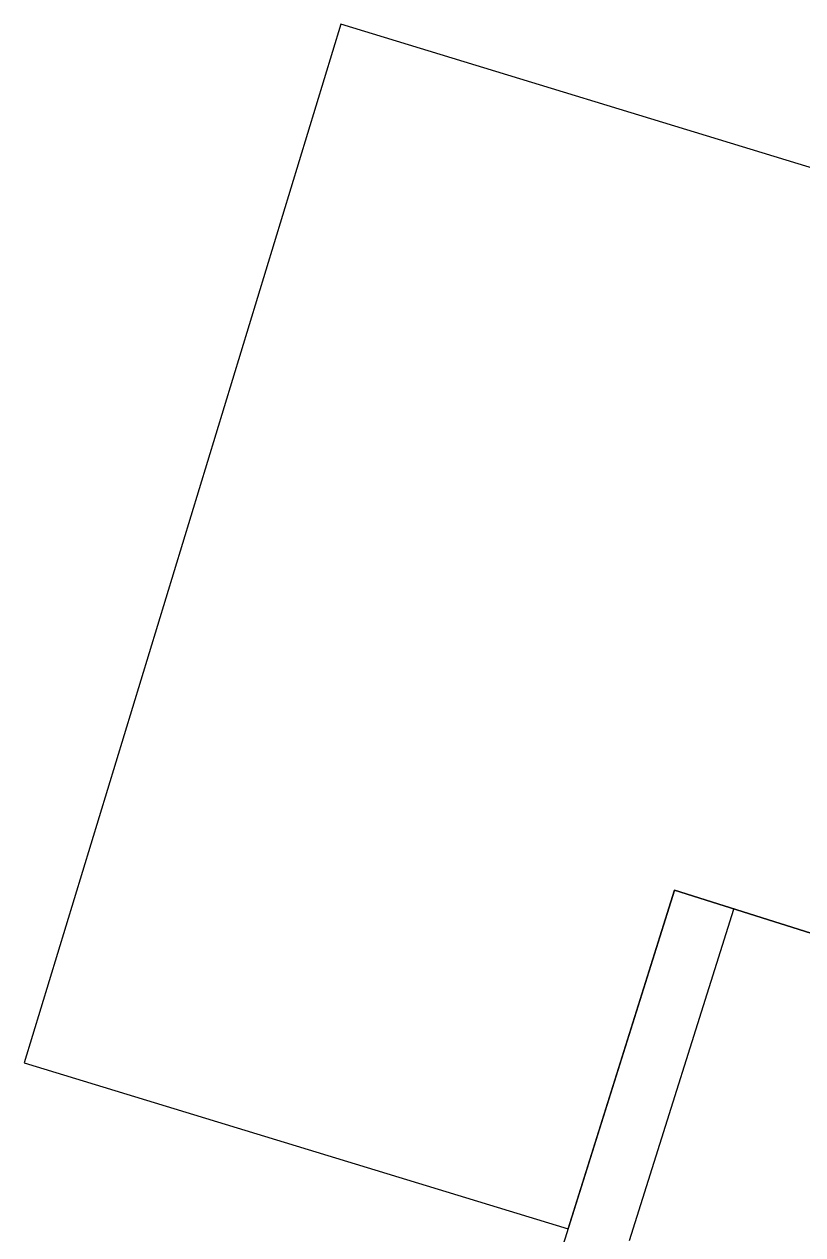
# Model space of a CAD drawing. Header units: feet. Extents: x -156 to 33, y -117 to 115.
# Drawn here: x -139.4 to -101.7, y -13.8 to 44.7 of the extents above; entities that cross this region are included whole.
import ezdxf

# ---------------------------------------------------------------- set-up
doc = ezdxf.new("R2010")
doc.units = ezdxf.units.FT
doc.layers.add('Buildings', color=7, linetype='CONTINUOUS')
doc.layers.add('Setbacks', color=7, linetype='CONTINUOUS')

msp = doc.modelspace()

# ---------------------------------------------------------------- linework, layer by layer
at = {"layer": 'Buildings', "color": 252}
for p, q in [((-124.087, 44.741), (-139.419, -5.498)), ((-95.236, 35.936), (-124.087, 44.741)), ((-107.942, 2.848), (-113.432, -14.607)), ((-113.094, -13.531), (-107.942, 2.848)), ((-107.942, 2.848), (-48.809, -15.751)), ((-48.809, -15.751), (-107.942, 2.848)), ((-139.419, -5.498), (-113.094, -13.531))]:
    msp.add_line(p, q, dxfattribs=at)
at = {"layer": 'Setbacks', "color": 2}
msp.add_line((-105.087, 1.916), (-110.13, -14.117), dxfattribs=at)

doc.saveas('drawing.dxf')
